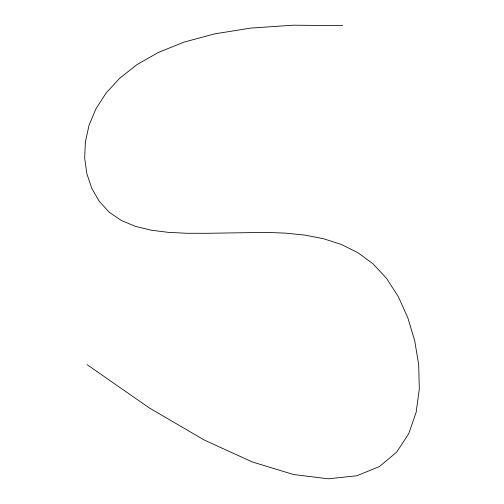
<?xml version="1.0" encoding="UTF-8"?>
<svg xmlns="http://www.w3.org/2000/svg" width="504" height="504" viewBox="0 0 504 504"><rect width="100%" height="100%" fill="white"/><g stroke="black" fill="none" stroke-linecap="round" stroke-linejoin="round"><path stroke-width="0.76" d="M342.644 25.641L293.095 25.2L250.784 28.098L214.704 33.862L184.086 42.097L158.325 52.46L136.962 64.632L119.612 78.315L105.998 93.196L95.867 108.971L89.044 125.301L85.365 141.819L84.685 158.149L86.883 173.842L91.81 188.433L99.32 201.411L109.242 212.241L121.376 220.5L135.463 226.365L151.238 230.196L168.424 232.369L186.745 233.27L205.916 233.308L265.747 232.388L285.585 233.138L304.939 235.116L323.587 238.738L341.284 244.434L357.809 252.636L372.954 263.768L386.499 278.296L398.21 296.447L407.736 317.533L414.697 340.628L418.698 364.783L419.315 389.025L416.128 412.354L408.712 433.755L396.635 452.176L379.481 466.54L356.832 475.776L328.312 478.8L293.567 474.535L252.29 461.947L204.233 440.03L149.203 407.875L87.091 364.644"/></g></svg>
